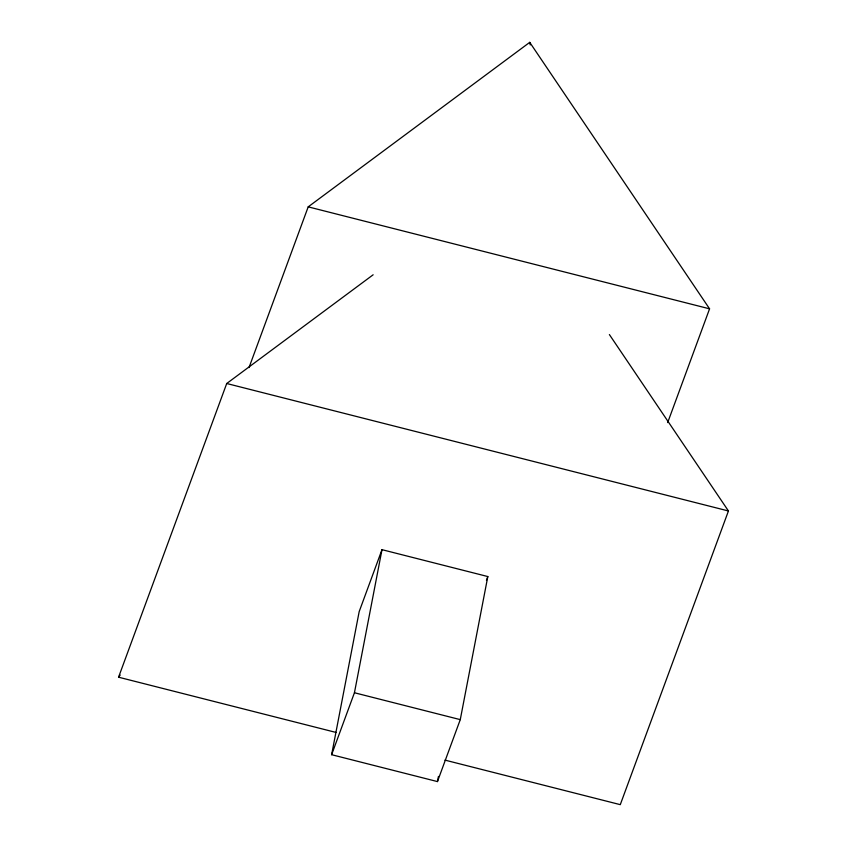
<?xml version="1.0" encoding="UTF-8"?>
<svg xmlns="http://www.w3.org/2000/svg" width="847" height="847" viewBox="0 0 847 847"><rect width="100%" height="100%" fill="white"/><g stroke="black" fill="none" stroke-linecap="round" stroke-linejoin="round"><path stroke-width="1.27" d="M331.622 754.698L359.181 611.619L381.986 549.671L487.819 576.553L460.27 719.632L437.454 781.58L331.622 754.698L354.438 692.751L381.986 549.671M437.454 781.58L438.45 776.424M336.143 732.464L118.559 677.198L226.721 383.511L373.146 274.788M249.007 367.609L308.202 206.859L529.746 42.35L709.574 308.827L667.68 422.579M486.453 580.269L487.819 576.553M609.385 334.565L728.441 510.974L620.279 804.65L444.94 760.108M118.559 677.198L120.179 675.101M308.202 206.859L709.574 308.827M226.721 383.511L728.441 510.974M354.438 692.751L460.27 719.632M529.746 42.35L530.233 44.944"/></g></svg>
